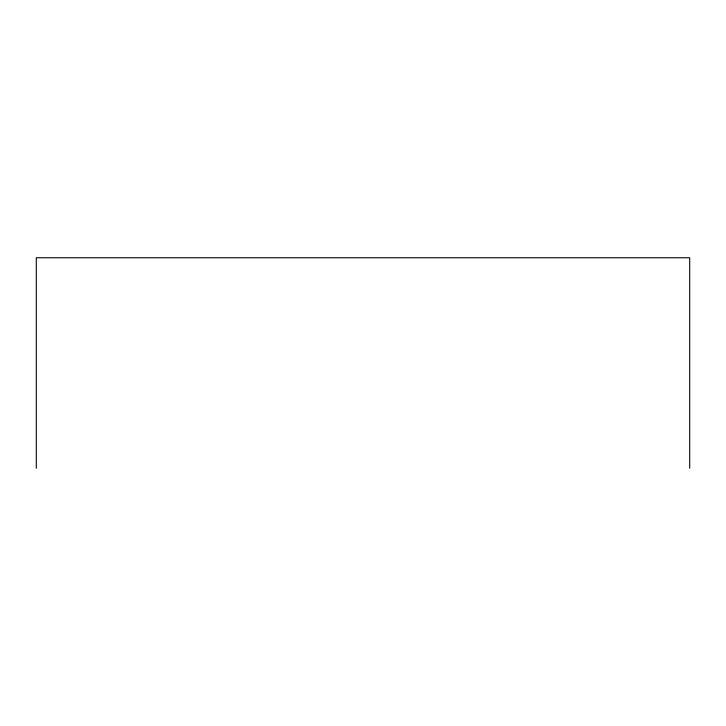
<?xml version="1.0" encoding="UTF-8"?>
<svg xmlns="http://www.w3.org/2000/svg" width="726" height="726" viewBox="0 0 726 726"><rect width="100%" height="100%" fill="white"/><g stroke="black" fill="none" stroke-linecap="round" stroke-linejoin="round"><path stroke-width="1.09" d="M689.7 468.252L689.7 257.748L36.3 257.748L36.3 468.252"/></g></svg>
